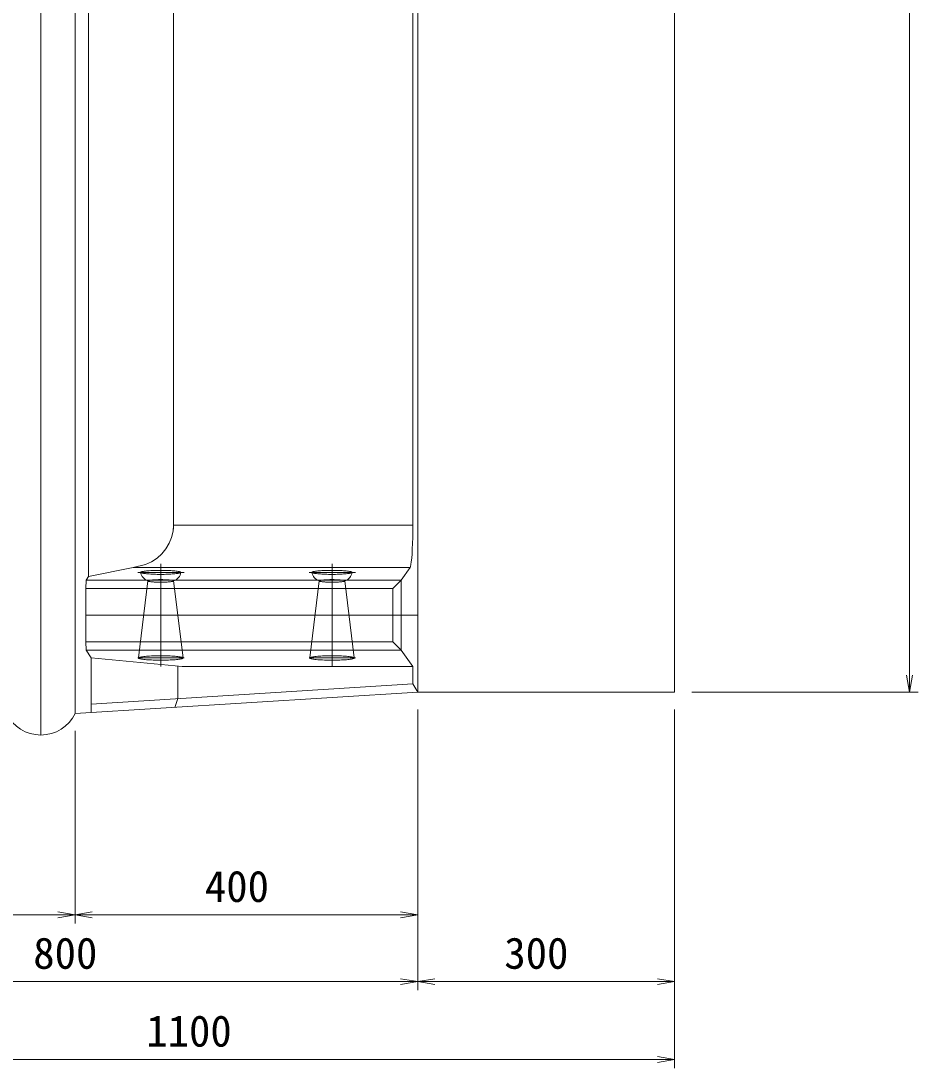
# Model space of a CAD drawing. Units: millimetres on the paper. Extents: x 0 to 841, y 0 to 594.
# Drawn here: x 279.6 to 332, y 263.1 to 324.3 of the extents above; entities that cross this region are included whole.
import ezdxf
from ezdxf.enums import TextEntityAlignment as Align

# ---------------------------------------------------------------- set-up
doc = ezdxf.new("R2010")
doc.units = ezdxf.units.MM
for name, color, linetype, lineweight in [('D-STR-DIM（寸法）', 7, 'Continuous', 18), ('D-STR-STR1（構造物）', 7, 'Continuous', 18), ('D-STR（構造物外形線）', 1, 'Continuous', 18)]:
    doc.layers.add(name, color=color, linetype=linetype, lineweight=lineweight)
doc.styles.add('ＭＳ ゴシック', font='')
doc.styles.get('ＭＳ ゴシック').set_extended_font_data('MS Gothic')

msp = doc.modelspace()

# ---------------------------------------------------------------- linework, layer by layer
at = {"layer": 'D-STR-DIM（寸法）'}
for p, q in [((331.52, 379.089), (331.52, 286.089)), ((331.52, 285.089), (331.353, 286.089)), ((331.687, 286.089), (331.52, 285.089)), ((331.52, 285.089), (331.52, 286.089)), ((318.81, 285.089), (332.02, 285.089)), ((302.81, 284.089), (302.81, 267.687)), ((302.81, 284.089), (302.81, 267.687)), ((302.81, 284.089), (302.81, 271.588)), ((317.81, 284.089), (317.81, 263.14)), ((317.81, 284.089), (317.81, 267.687)), ((282.81, 282.839), (282.81, 271.588)), ((282.81, 282.839), (282.81, 271.588)), ((281.81, 272.254), (282.81, 272.088)), ((282.81, 272.088), (283.81, 272.254)), ((301.81, 272.254), (302.81, 272.088)), ((263.81, 272.088), (281.81, 272.088)), ((282.81, 272.088), (281.81, 271.921)), ((282.81, 272.088), (281.81, 272.088)), ((283.81, 271.921), (282.81, 272.088)), ((282.81, 272.088), (283.81, 272.088)), ((301.81, 272.088), (283.81, 272.088)), ((302.81, 272.088), (301.81, 271.921)), ((302.81, 272.088), (301.81, 272.088)), ((301.81, 268.187), (263.81, 268.187)), ((301.81, 268.354), (302.81, 268.187)), ((302.81, 268.187), (301.81, 268.021)), ((302.81, 268.187), (301.81, 268.187)), ((302.81, 268.187), (303.81, 268.354)), ((303.81, 268.021), (302.81, 268.187)), ((302.81, 268.187), (303.81, 268.187)), ((316.81, 268.187), (303.81, 268.187)), ((316.81, 268.354), (317.81, 268.187)), ((317.81, 268.187), (316.81, 268.021)), ((317.81, 268.187), (316.81, 268.187)), ((316.81, 263.64), (263.81, 263.64)), ((316.81, 263.807), (317.81, 263.64)), ((317.81, 263.64), (316.81, 263.474)), ((317.81, 263.64), (316.81, 263.64))]:
    msp.add_line(p, q, dxfattribs=at)
at = {"layer": 'D-STR-STR1（構造物）'}
for p, q in [((288.114, 293.464), (288.306, 293.784)), ((302.508, 293.783), (302.495, 293.464)), ((287.272, 292.709), (287.591, 292.921)), ((287.591, 292.921), (287.874, 293.174)), ((287.874, 293.174), (288.114, 293.464)), ((302.459, 292.92), (302.438, 292.708)), ((302.478, 293.174), (302.459, 292.92)), ((302.495, 293.464), (302.478, 293.174)), ((286.197, 292.364), (283.592, 291.839)), ((286.197, 292.364), (286.924, 292.543)), ((286.197, 292.364), (302.364, 292.364)), ((286.924, 292.543), (287.272, 292.709)), ((287.81, 292.589), (287.81, 286.589)), ((297.81, 292.589), (297.81, 286.589)), ((302.364, 292.364), (301.842, 291.633)), ((302.39, 292.427), (302.364, 292.364)), ((302.415, 292.543), (302.39, 292.427)), ((302.438, 292.708), (302.415, 292.543)), ((283.463, 291.633), (283.592, 291.839)), ((286.476, 292.089), (289.174, 292.089)), ((286.64, 292.099), (286.635, 292.089)), ((286.635, 292.089), (286.64, 292.078)), ((286.653, 292.109), (286.64, 292.099)), ((286.64, 292.078), (286.653, 292.068)), ((286.675, 292.119), (286.653, 292.109)), ((286.653, 292.068), (286.675, 292.058)), ((286.706, 292.129), (286.675, 292.119)), ((286.675, 292.058), (286.706, 292.049)), ((286.745, 292.138), (286.706, 292.129)), ((286.706, 292.049), (286.745, 292.039)), ((286.793, 292.147), (286.745, 292.138)), ((286.745, 292.039), (286.793, 292.03)), ((286.848, 292.156), (286.793, 292.147)), ((286.793, 292.03), (286.848, 292.021)), ((286.91, 292.164), (286.848, 292.156)), ((286.848, 292.021), (286.91, 292.013)), ((286.979, 292.171), (286.91, 292.164)), ((286.91, 292.013), (286.979, 292.006)), ((287.055, 292.178), (286.979, 292.171)), ((286.979, 292.006), (287.055, 291.999)), ((287.136, 292.184), (287.055, 292.178)), ((287.055, 291.999), (287.136, 291.993)), ((287.223, 292.19), (287.136, 292.184)), ((287.136, 291.993), (287.223, 291.987)), ((287.314, 292.195), (287.223, 292.19)), ((287.223, 291.987), (287.314, 291.983)), ((287.408, 292.198), (287.314, 292.195)), ((287.314, 291.983), (287.408, 291.979)), ((287.506, 292.201), (287.408, 292.198)), ((287.408, 291.979), (287.506, 291.976)), ((287.606, 292.204), (287.506, 292.201)), ((287.506, 291.976), (287.606, 291.973)), ((287.708, 292.205), (287.606, 292.204)), ((287.606, 291.973), (287.708, 291.972)), ((287.81, 292.205), (287.708, 292.205)), ((287.708, 291.972), (287.81, 291.972)), ((287.913, 292.205), (287.81, 292.205)), ((287.81, 291.972), (287.913, 291.972)), ((288.014, 292.204), (287.913, 292.205)), ((287.913, 291.972), (288.014, 291.973)), ((288.114, 292.201), (288.014, 292.204)), ((288.014, 291.973), (288.114, 291.976)), ((288.212, 292.198), (288.114, 292.201)), ((288.114, 291.976), (288.212, 291.979)), ((288.307, 292.195), (288.212, 292.198)), ((288.212, 291.979), (288.307, 291.983)), ((288.398, 292.19), (288.307, 292.195)), ((288.307, 291.983), (288.398, 291.987)), ((288.484, 292.184), (288.398, 292.19)), ((288.398, 291.987), (288.484, 291.993)), ((288.566, 292.178), (288.484, 292.184)), ((288.484, 291.993), (288.566, 291.999)), ((288.641, 292.171), (288.566, 292.178)), ((288.566, 291.999), (288.641, 292.006)), ((288.71, 292.164), (288.641, 292.171)), ((288.641, 292.006), (288.71, 292.013)), ((288.773, 292.156), (288.71, 292.164)), ((288.71, 292.013), (288.773, 292.021)), ((288.828, 292.147), (288.773, 292.156)), ((288.773, 292.021), (288.828, 292.03)), ((288.875, 292.138), (288.828, 292.147)), ((288.828, 292.03), (288.875, 292.039)), ((288.914, 292.129), (288.875, 292.138)), ((288.875, 292.039), (288.914, 292.049)), ((288.945, 292.119), (288.914, 292.129)), ((288.914, 292.049), (288.945, 292.058)), ((288.967, 292.109), (288.945, 292.119)), ((288.945, 292.058), (288.967, 292.068)), ((288.981, 292.099), (288.967, 292.109)), ((288.967, 292.068), (288.981, 292.078)), ((288.985, 292.089), (288.981, 292.099)), ((288.981, 292.078), (288.985, 292.089)), ((296.476, 292.089), (299.174, 292.089)), ((296.64, 292.099), (296.635, 292.089)), ((296.635, 292.089), (296.64, 292.078)), ((296.653, 292.109), (296.64, 292.099)), ((296.64, 292.078), (296.653, 292.068)), ((296.675, 292.119), (296.653, 292.109)), ((296.653, 292.068), (296.675, 292.058)), ((296.706, 292.129), (296.675, 292.119)), ((296.675, 292.058), (296.706, 292.049)), ((296.745, 292.138), (296.706, 292.129)), ((296.706, 292.049), (296.745, 292.039)), ((296.793, 292.147), (296.745, 292.138)), ((296.745, 292.039), (296.793, 292.03)), ((296.848, 292.156), (296.793, 292.147)), ((296.793, 292.03), (296.848, 292.021)), ((296.91, 292.164), (296.848, 292.156)), ((296.848, 292.021), (296.91, 292.013)), ((296.979, 292.171), (296.91, 292.164)), ((296.91, 292.013), (296.979, 292.006)), ((297.055, 292.178), (296.979, 292.171)), ((296.979, 292.006), (297.055, 291.999)), ((297.136, 292.184), (297.055, 292.178)), ((297.055, 291.999), (297.136, 291.993)), ((297.223, 292.19), (297.136, 292.184)), ((297.136, 291.993), (297.223, 291.987)), ((297.314, 292.195), (297.223, 292.19)), ((297.223, 291.987), (297.314, 291.983)), ((297.408, 292.198), (297.314, 292.195)), ((297.314, 291.983), (297.408, 291.979)), ((297.506, 292.201), (297.408, 292.198)), ((297.408, 291.979), (297.506, 291.976)), ((297.606, 292.204), (297.506, 292.201)), ((297.506, 291.976), (297.606, 291.973)), ((297.708, 292.205), (297.606, 292.204)), ((297.606, 291.973), (297.708, 291.972)), ((297.81, 292.205), (297.708, 292.205)), ((297.708, 291.972), (297.81, 291.972)), ((297.913, 292.205), (297.81, 292.205)), ((297.81, 291.972), (297.913, 291.972)), ((298.014, 292.204), (297.913, 292.205)), ((297.913, 291.972), (298.014, 291.973)), ((298.114, 292.201), (298.014, 292.204)), ((298.014, 291.973), (298.114, 291.976)), ((298.212, 292.198), (298.114, 292.201)), ((298.114, 291.976), (298.212, 291.979)), ((298.307, 292.195), (298.212, 292.198)), ((298.212, 291.979), (298.307, 291.983)), ((298.398, 292.19), (298.307, 292.195)), ((298.307, 291.983), (298.398, 291.987)), ((298.484, 292.184), (298.398, 292.19)), ((298.398, 291.987), (298.484, 291.993)), ((298.566, 292.178), (298.484, 292.184)), ((298.484, 291.993), (298.566, 291.999)), ((298.641, 292.171), (298.566, 292.178)), ((298.566, 291.999), (298.641, 292.006)), ((298.71, 292.164), (298.641, 292.171)), ((298.641, 292.006), (298.71, 292.013)), ((298.773, 292.156), (298.71, 292.164)), ((298.71, 292.013), (298.773, 292.021)), ((298.828, 292.147), (298.773, 292.156)), ((298.773, 292.021), (298.828, 292.03)), ((298.875, 292.138), (298.828, 292.147)), ((298.828, 292.03), (298.875, 292.039)), ((298.914, 292.129), (298.875, 292.138)), ((298.875, 292.039), (298.914, 292.049)), ((298.945, 292.119), (298.914, 292.129)), ((298.914, 292.049), (298.945, 292.058)), ((298.967, 292.109), (298.945, 292.119)), ((298.945, 292.058), (298.967, 292.068)), ((298.981, 292.099), (298.967, 292.109)), ((298.967, 292.068), (298.981, 292.078)), ((298.985, 292.089), (298.981, 292.099)), ((298.981, 292.078), (298.985, 292.089)), ((283.435, 291.139), (283.463, 291.633)), ((283.435, 291.139), (301.36, 291.139)), ((283.435, 288.039), (283.435, 291.139)), ((283.463, 291.633), (301.842, 291.633)), ((286.51, 287.089), (287.063, 291.595)), ((287.063, 291.595), (287.06, 291.589)), ((287.06, 291.589), (287.063, 291.582)), ((287.072, 291.602), (287.063, 291.595)), ((287.063, 291.582), (287.072, 291.576)), ((287.086, 291.608), (287.072, 291.602)), ((287.072, 291.576), (287.086, 291.569)), ((287.106, 291.614), (287.086, 291.608)), ((287.086, 291.569), (287.106, 291.563)), ((287.131, 291.62), (287.106, 291.614)), ((287.106, 291.563), (287.131, 291.557)), ((287.161, 291.626), (287.131, 291.62)), ((287.131, 291.557), (287.161, 291.551)), ((287.196, 291.631), (287.161, 291.626)), ((287.161, 291.551), (287.196, 291.546)), ((287.236, 291.637), (287.196, 291.631)), ((287.196, 291.546), (287.236, 291.541)), ((287.28, 291.641), (287.236, 291.637)), ((287.236, 291.541), (287.28, 291.536)), ((287.328, 291.646), (287.28, 291.641)), ((287.28, 291.536), (287.328, 291.531)), ((287.38, 291.65), (287.328, 291.646)), ((287.328, 291.531), (287.38, 291.527)), ((287.435, 291.653), (287.38, 291.65)), ((287.38, 291.527), (287.435, 291.524)), ((287.493, 291.656), (287.435, 291.653)), ((287.435, 291.524), (287.493, 291.521)), ((287.554, 291.659), (287.493, 291.656)), ((287.493, 291.521), (287.554, 291.518)), ((287.616, 291.661), (287.554, 291.659)), ((287.554, 291.518), (287.616, 291.516)), ((287.68, 291.662), (287.616, 291.661)), ((287.616, 291.516), (287.68, 291.515)), ((287.745, 291.663), (287.68, 291.662)), ((287.68, 291.515), (287.745, 291.514)), ((287.81, 291.663), (287.745, 291.663)), ((287.745, 291.514), (287.81, 291.514)), ((287.876, 291.663), (287.81, 291.663)), ((287.81, 291.514), (287.876, 291.514)), ((287.941, 291.662), (287.876, 291.663)), ((287.876, 291.514), (287.941, 291.515)), ((288.004, 291.661), (287.941, 291.662)), ((287.941, 291.515), (288.004, 291.516)), ((288.067, 291.659), (288.004, 291.661)), ((288.004, 291.516), (288.067, 291.518)), ((288.127, 291.656), (288.067, 291.659)), ((288.067, 291.518), (288.127, 291.521)), ((288.185, 291.653), (288.127, 291.656)), ((288.127, 291.521), (288.185, 291.524)), ((288.241, 291.65), (288.185, 291.653)), ((288.185, 291.524), (288.241, 291.527)), ((288.292, 291.646), (288.241, 291.65)), ((288.241, 291.527), (288.292, 291.531)), ((288.341, 291.641), (288.292, 291.646)), ((288.292, 291.531), (288.341, 291.536)), ((288.385, 291.637), (288.341, 291.641)), ((288.341, 291.536), (288.385, 291.541)), ((288.425, 291.631), (288.385, 291.637)), ((288.385, 291.541), (288.425, 291.546)), ((288.46, 291.626), (288.425, 291.631)), ((288.425, 291.546), (288.46, 291.551)), ((288.49, 291.62), (288.46, 291.626)), ((288.46, 291.551), (288.49, 291.557)), ((288.515, 291.614), (288.49, 291.62)), ((288.49, 291.557), (288.515, 291.563)), ((288.535, 291.608), (288.515, 291.614)), ((288.515, 291.563), (288.535, 291.569)), ((288.549, 291.602), (288.535, 291.608)), ((288.535, 291.569), (288.549, 291.576)), ((288.557, 291.595), (288.549, 291.602)), ((288.549, 291.576), (288.557, 291.582)), ((289.11, 287.089), (288.557, 291.595)), ((288.56, 291.589), (288.557, 291.595)), ((288.557, 291.582), (288.56, 291.589)), ((296.51, 287.089), (297.063, 291.595)), ((297.063, 291.595), (297.06, 291.589)), ((297.06, 291.589), (297.063, 291.582)), ((297.072, 291.602), (297.063, 291.595)), ((297.063, 291.582), (297.072, 291.576)), ((297.086, 291.608), (297.072, 291.602)), ((297.072, 291.576), (297.086, 291.569)), ((297.106, 291.614), (297.086, 291.608)), ((297.086, 291.569), (297.106, 291.563)), ((297.131, 291.62), (297.106, 291.614)), ((297.106, 291.563), (297.131, 291.557)), ((297.161, 291.626), (297.131, 291.62)), ((297.131, 291.557), (297.161, 291.551)), ((297.196, 291.631), (297.161, 291.626)), ((297.161, 291.551), (297.196, 291.546)), ((297.236, 291.637), (297.196, 291.631)), ((297.196, 291.546), (297.236, 291.541)), ((297.28, 291.641), (297.236, 291.637)), ((297.236, 291.541), (297.28, 291.536)), ((297.328, 291.646), (297.28, 291.641)), ((297.28, 291.536), (297.328, 291.531)), ((297.38, 291.65), (297.328, 291.646)), ((297.328, 291.531), (297.38, 291.527)), ((297.435, 291.653), (297.38, 291.65)), ((297.38, 291.527), (297.435, 291.524)), ((297.493, 291.656), (297.435, 291.653)), ((297.435, 291.524), (297.493, 291.521)), ((297.554, 291.659), (297.493, 291.656)), ((297.493, 291.521), (297.554, 291.518)), ((297.616, 291.661), (297.554, 291.659)), ((297.554, 291.518), (297.616, 291.516)), ((297.68, 291.662), (297.616, 291.661)), ((297.616, 291.516), (297.68, 291.515)), ((297.745, 291.663), (297.68, 291.662)), ((297.68, 291.515), (297.745, 291.514)), ((297.81, 291.663), (297.745, 291.663)), ((297.745, 291.514), (297.81, 291.514)), ((297.876, 291.663), (297.81, 291.663)), ((297.81, 291.514), (297.876, 291.514)), ((297.941, 291.662), (297.876, 291.663)), ((297.876, 291.514), (297.941, 291.515)), ((298.004, 291.661), (297.941, 291.662)), ((297.941, 291.515), (298.004, 291.516)), ((298.067, 291.659), (298.004, 291.661)), ((298.004, 291.516), (298.067, 291.518)), ((298.127, 291.656), (298.067, 291.659)), ((298.067, 291.518), (298.127, 291.521)), ((298.185, 291.653), (298.127, 291.656)), ((298.127, 291.521), (298.185, 291.524)), ((298.241, 291.65), (298.185, 291.653)), ((298.185, 291.524), (298.241, 291.527)), ((298.292, 291.646), (298.241, 291.65)), ((298.241, 291.527), (298.292, 291.531)), ((298.341, 291.641), (298.292, 291.646)), ((298.292, 291.531), (298.341, 291.536)), ((298.385, 291.637), (298.341, 291.641)), ((298.341, 291.536), (298.385, 291.541)), ((298.425, 291.631), (298.385, 291.637)), ((298.385, 291.541), (298.425, 291.546)), ((298.46, 291.626), (298.425, 291.631)), ((298.425, 291.546), (298.46, 291.551)), ((298.49, 291.62), (298.46, 291.626)), ((298.46, 291.551), (298.49, 291.557)), ((298.515, 291.614), (298.49, 291.62)), ((298.49, 291.557), (298.515, 291.563)), ((298.535, 291.608), (298.515, 291.614)), ((298.515, 291.563), (298.535, 291.569)), ((298.549, 291.602), (298.535, 291.608)), ((298.535, 291.569), (298.549, 291.576)), ((298.557, 291.595), (298.549, 291.602)), ((298.549, 291.576), (298.557, 291.582)), ((299.11, 287.089), (298.557, 291.595)), ((298.56, 291.589), (298.557, 291.595)), ((298.557, 291.582), (298.56, 291.589)), ((301.36, 291.139), (301.842, 291.633)), ((301.36, 288.039), (301.36, 291.139)), ((301.842, 287.544), (301.842, 291.633)), ((283.435, 289.589), (302.81, 289.589)), ((283.435, 288.039), (301.36, 288.039)), ((283.435, 288.039), (283.463, 287.544)), ((301.842, 287.544), (301.36, 288.039)), ((283.463, 287.544), (301.842, 287.544)), ((283.463, 287.544), (283.748, 287.088)), ((301.842, 287.544), (302.525, 286.589)), ((283.748, 287.088), (289.06, 286.589)), ((286.476, 287.089), (289.174, 287.089)), ((286.515, 287.1), (286.51, 287.089)), ((286.51, 287.089), (286.515, 287.077)), ((286.53, 287.111), (286.515, 287.1)), ((286.515, 287.077), (286.53, 287.066)), ((286.555, 287.122), (286.53, 287.111)), ((286.53, 287.066), (286.555, 287.055)), ((286.589, 287.133), (286.555, 287.122)), ((286.555, 287.055), (286.589, 287.044)), ((286.632, 287.143), (286.589, 287.133)), ((286.589, 287.044), (286.632, 287.034)), ((286.685, 287.153), (286.632, 287.143)), ((286.632, 287.034), (286.685, 287.024)), ((286.745, 287.163), (286.685, 287.153)), ((286.685, 287.024), (286.745, 287.014)), ((286.814, 287.172), (286.745, 287.163)), ((286.745, 287.014), (286.814, 287.005)), ((286.891, 287.18), (286.814, 287.172)), ((286.814, 287.005), (286.891, 286.997)), ((286.975, 287.188), (286.891, 287.18)), ((286.891, 286.997), (286.975, 286.989)), ((287.065, 287.195), (286.975, 287.188)), ((286.975, 286.989), (287.065, 286.983)), ((287.16, 287.201), (287.065, 287.195)), ((287.065, 286.983), (287.16, 286.977)), ((287.261, 287.206), (287.16, 287.201)), ((287.16, 286.977), (287.261, 286.971)), ((287.366, 287.21), (287.261, 287.206)), ((287.261, 286.971), (287.366, 286.967)), ((287.474, 287.214), (287.366, 287.21)), ((287.366, 286.967), (287.474, 286.964)), ((287.585, 287.216), (287.474, 287.214)), ((287.474, 286.964), (287.585, 286.961)), ((287.697, 287.217), (287.585, 287.216)), ((287.585, 286.961), (287.697, 286.96)), ((287.81, 287.218), (287.697, 287.217)), ((287.697, 286.96), (287.81, 286.959)), ((287.924, 287.217), (287.81, 287.218)), ((287.81, 286.959), (287.924, 286.96)), ((288.036, 287.216), (287.924, 287.217)), ((287.924, 286.96), (288.036, 286.961)), ((288.147, 287.214), (288.036, 287.216)), ((288.036, 286.961), (288.147, 286.964)), ((288.255, 287.21), (288.147, 287.214)), ((288.147, 286.964), (288.255, 286.967)), ((288.36, 287.206), (288.255, 287.21)), ((288.255, 286.967), (288.36, 286.971)), ((288.46, 287.201), (288.36, 287.206)), ((288.36, 286.971), (288.46, 286.977)), ((288.556, 287.195), (288.46, 287.201)), ((288.46, 286.977), (288.556, 286.983)), ((288.646, 287.188), (288.556, 287.195)), ((288.556, 286.983), (288.646, 286.989)), ((288.73, 287.18), (288.646, 287.188)), ((288.646, 286.989), (288.73, 286.997)), ((288.806, 287.172), (288.73, 287.18)), ((288.73, 286.997), (288.806, 287.005)), ((288.875, 287.163), (288.806, 287.172)), ((288.806, 287.005), (288.875, 287.014)), ((288.936, 287.153), (288.875, 287.163)), ((288.875, 287.014), (288.936, 287.024)), ((288.989, 287.143), (288.936, 287.153)), ((288.936, 287.024), (288.989, 287.034)), ((289.032, 287.133), (288.989, 287.143)), ((288.989, 287.034), (289.032, 287.044)), ((289.066, 287.122), (289.032, 287.133)), ((289.032, 287.044), (289.066, 287.055)), ((289.091, 287.111), (289.066, 287.122)), ((289.066, 287.055), (289.091, 287.066)), ((289.105, 287.1), (289.091, 287.111)), ((289.091, 287.066), (289.105, 287.077)), ((289.11, 287.089), (289.105, 287.1)), ((289.105, 287.077), (289.11, 287.089)), ((296.476, 287.089), (299.174, 287.089)), ((296.515, 287.1), (296.51, 287.089)), ((296.51, 287.089), (296.515, 287.077)), ((296.53, 287.111), (296.515, 287.1)), ((296.515, 287.077), (296.53, 287.066)), ((296.555, 287.122), (296.53, 287.111)), ((296.53, 287.066), (296.555, 287.055)), ((296.589, 287.133), (296.555, 287.122)), ((296.555, 287.055), (296.589, 287.044)), ((296.632, 287.143), (296.589, 287.133)), ((296.589, 287.044), (296.632, 287.034)), ((296.685, 287.153), (296.632, 287.143)), ((296.632, 287.034), (296.685, 287.024)), ((296.745, 287.163), (296.685, 287.153)), ((296.685, 287.024), (296.745, 287.014)), ((296.814, 287.172), (296.745, 287.163)), ((296.745, 287.014), (296.814, 287.005)), ((296.891, 287.18), (296.814, 287.172)), ((296.814, 287.005), (296.891, 286.997)), ((296.975, 287.188), (296.891, 287.18)), ((296.891, 286.997), (296.975, 286.989)), ((297.065, 287.195), (296.975, 287.188)), ((296.975, 286.989), (297.065, 286.983)), ((297.16, 287.201), (297.065, 287.195)), ((297.065, 286.983), (297.16, 286.977)), ((297.261, 287.206), (297.16, 287.201)), ((297.16, 286.977), (297.261, 286.971)), ((297.366, 287.21), (297.261, 287.206)), ((297.261, 286.971), (297.366, 286.967)), ((297.474, 287.214), (297.366, 287.21)), ((297.366, 286.967), (297.474, 286.964)), ((297.585, 287.216), (297.474, 287.214)), ((297.474, 286.964), (297.585, 286.961)), ((297.697, 287.217), (297.585, 287.216)), ((297.585, 286.961), (297.697, 286.96)), ((297.81, 287.218), (297.697, 287.217)), ((297.697, 286.96), (297.81, 286.959)), ((297.924, 287.217), (297.81, 287.218)), ((297.81, 286.959), (297.924, 286.96)), ((298.036, 287.216), (297.924, 287.217)), ((297.924, 286.96), (298.036, 286.961)), ((298.147, 287.214), (298.036, 287.216)), ((298.036, 286.961), (298.147, 286.964)), ((298.255, 287.21), (298.147, 287.214)), ((298.147, 286.964), (298.255, 286.967)), ((298.36, 287.206), (298.255, 287.21)), ((298.255, 286.967), (298.36, 286.971)), ((298.46, 287.201), (298.36, 287.206)), ((298.36, 286.971), (298.46, 286.977)), ((298.556, 287.195), (298.46, 287.201)), ((298.46, 286.977), (298.556, 286.983)), ((298.646, 287.188), (298.556, 287.195)), ((298.556, 286.983), (298.646, 286.989)), ((298.73, 287.18), (298.646, 287.188)), ((298.646, 286.989), (298.73, 286.997)), ((298.806, 287.172), (298.73, 287.18)), ((298.73, 286.997), (298.806, 287.005)), ((298.875, 287.163), (298.806, 287.172)), ((298.806, 287.005), (298.875, 287.014)), ((298.936, 287.153), (298.875, 287.163)), ((298.875, 287.014), (298.936, 287.024)), ((298.989, 287.143), (298.936, 287.153)), ((298.936, 287.024), (298.989, 287.034)), ((299.032, 287.133), (298.989, 287.143)), ((298.989, 287.034), (299.032, 287.044)), ((299.066, 287.122), (299.032, 287.133)), ((299.032, 287.044), (299.066, 287.055)), ((299.091, 287.111), (299.066, 287.122)), ((299.066, 287.055), (299.091, 287.066)), ((299.105, 287.1), (299.091, 287.111)), ((299.091, 287.066), (299.105, 287.077)), ((299.11, 287.089), (299.105, 287.1)), ((299.105, 287.077), (299.11, 287.089)), ((289.06, 286.589), (302.525, 286.589))]:
    msp.add_line(p, q, dxfattribs=at)
for centre, start, end in [((287.259, 292.185), 188.75562, 250.74019), ((288.361, 292.185), 289.25981, 351.24438), ((297.259, 292.185), 188.75562, 250.74019), ((298.361, 292.185), 289.25981, 351.24438)]:
    msp.add_arc(centre, 0.631, start, end, dxfattribs=at)
at = {"layer": 'D-STR（構造物外形線）'}
for p, q in [((280.81, 382.589), (280.81, 282.589)), ((282.81, 381.339), (282.81, 283.839)), ((302.81, 380.089), (302.81, 285.089)), ((317.81, 380.089), (317.81, 285.089)), ((283.592, 291.839), (283.592, 373.338)), ((288.56, 370.576), (288.56, 294.601)), ((302.525, 370.326), (302.525, 294.851)), ((288.532, 294.485), (288.56, 294.851)), ((302.525, 294.851), (288.56, 294.851)), ((302.525, 294.851), (302.523, 294.485)), ((288.446, 294.127), (288.532, 294.485)), ((302.523, 294.485), (302.517, 294.126)), ((288.306, 293.784), (288.446, 294.127)), ((302.517, 294.126), (302.508, 293.783)), ((283.748, 287.088), (283.748, 283.897)), ((288.81, 286.589), (288.81, 284.73)), ((302.525, 286.589), (302.525, 285.572)), ((282.81, 283.839), (302.81, 285.089)), ((302.525, 285.572), (283.748, 284.398)), ((302.525, 285.572), (302.81, 285.089)), ((317.81, 285.089), (302.81, 285.089)), ((288.81, 284.73), (288.63, 284.202))]:
    msp.add_line(p, q, dxfattribs=at)
msp.add_arc((280.81, 284.814), 2.225, 205.98923, 334.01077, dxfattribs=at)

# ---------------------------------------------------------------- texts
at = {"layer": 'D-STR-DIM（寸法）', "style": 'ＭＳ ゴシック'}
for s, p in [('400', (290.386, 272.288)), ('800', (280.367, 268.387)), ('300', (307.867, 268.387)), ('1100', (286.966, 263.84))]:
    msp.add_text(s, height=1.833, dxfattribs=at).set_placement(p, align=Align.BOTTOM_LEFT)

doc.saveas('drawing.dxf')
